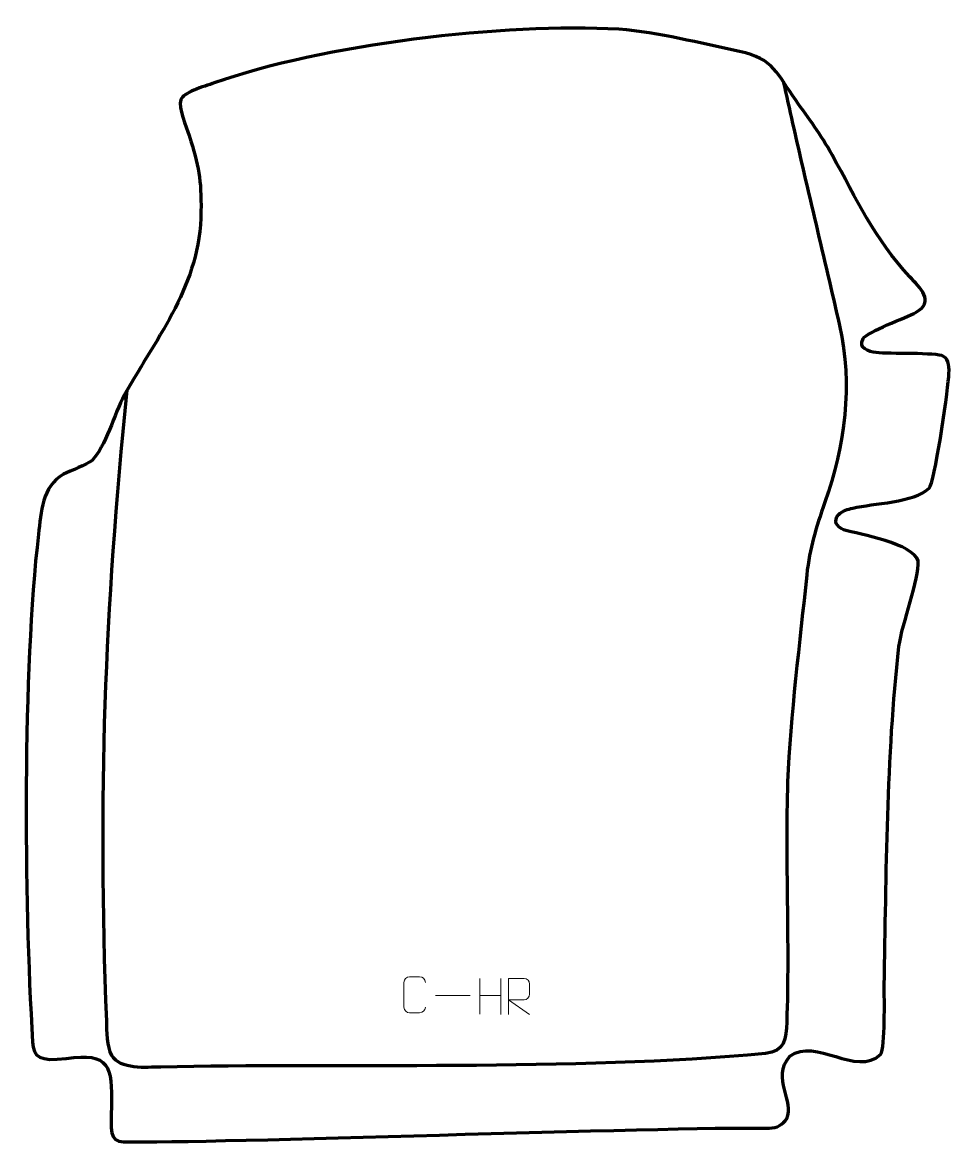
# Model space of a CAD drawing. Header units: millimetres. Extents: x 1334 to 1978, y 196 to 975.
import ezdxf

# ---------------------------------------------------------------- set-up
doc = ezdxf.new("R2010")
doc.units = ezdxf.units.MM
doc.header["$MEASUREMENT"] = 0
doc.layers.add('layer 2', color=7, linetype='Continuous')
doc.layers.add('layer 3', color=7, linetype='Continuous')

msp = doc.modelspace()

# ---------------------------------------------------------------- linework, layer by layer
at = {"layer": 'layer 2', "color": 142, "lineweight": 158}
msp.add_open_spline([(1862.665, 934.4372), (1864.8463, 924.6975), (1867.0277, 914.9579), (1869.209, 905.2182), (1869.209, 905.2182), (1879.7581, 858.2553), (1891.1793, 811.5157), (1901.8461, 764.5994), (1901.8461, 764.5994), (1911.2297, 723.3269), (1905.3989, 681.3052), (1891.6753, 641.7297), (1891.6753, 641.7297), (1885.1917, 623.2093), (1881.2824, 610.7537), (1878.9908, 591.0248), (1878.9908, 591.0248), (1874.2349, 544.7715), (1867.6906, 493.1888), (1865.748, 447.3509), (1865.748, 447.3509), (1863.9559, 391.2349), (1867.087, 336.3178), (1865.1425, 280.2283), (1865.1425, 280.2283), (1864.7306, 268.3508), (1863.6374, 259.7396), (1850.3011, 258.4567), (1850.3011, 258.4567), (1719.0648, 245.8317), (1548.8792, 251.6515), (1429.997, 248.961), (1429.997, 248.961), (1419.7268, 248.7285), (1401.7032, 246.8933), (1395.9423, 257.056), (1395.9423, 257.056), (1392.5914, 262.967), (1392.5854, 274.1401), (1392.326, 280.8767), (1392.326, 280.8767), (1386.2719, 437.9879), (1390.9765, 565.0107), (1406.5537, 719.7017)], degree=3, knots=[0, 0, 0, 0, 0.08333333, 0.08333333, 0.08333333, 0.08333333, 0.16666667, 0.16666667, 0.16666667, 0.16666667, 0.25, 0.25, 0.25, 0.25, 0.33333333, 0.33333333, 0.33333333, 0.33333333, 0.41666667, 0.41666667, 0.41666667, 0.41666667, 0.5, 0.5, 0.5, 0.5, 0.58333333, 0.58333333, 0.58333333, 0.58333333, 0.66666667, 0.66666667, 0.66666667, 0.66666667, 0.75, 0.75, 0.75, 0.75, 0.83333333, 0.83333333, 0.83333333, 0.83333333, 1, 1, 1, 1], dxfattribs=at)
at = {"layer": 'layer 2', "color": 250, "lineweight": 9}
for points in [[(1613.8824, 290.5414), (1613.7426, 288.218), (1612.0654, 286.7384), (1609.9177, 286.7276), (1609.9177, 286.7276), (1607.5858, 286.728), (1605.2539, 286.728), (1602.9224, 286.7276), (1602.9224, 286.7276), (1600.9974, 286.6222), (1599.0253, 288.5067), (1599.0365, 290.524), (1599.0365, 290.524), (1599.0369, 296.2941), (1599.0369, 302.0638), (1599.0365, 307.8331), (1599.0365, 307.8331), (1599.0407, 309.9712), (1600.7874, 311.6904), (1602.9398, 311.6769), (1602.9398, 311.6769), (1605.2655, 311.6769), (1607.5916, 311.6769), (1609.9177, 311.6769), (1609.9177, 311.6769), (1611.8643, 311.7124), (1613.8557, 310.2209), (1613.8824, 307.7833)], [(1671.7024, 285.5999), (1671.7024, 285.5999), (1671.7024, 310.5534), (1671.7024, 310.5534), (1671.7024, 310.5534), (1675.2972, 310.5534), (1678.8927, 310.5534), (1682.4879, 310.5534), (1682.4879, 310.5534), (1684.8132, 310.5157), (1686.3705, 309.0257), (1686.3664, 306.6593), (1686.3664, 306.6593), (1686.366, 304.6238), (1686.366, 301.5644), (1686.3664, 299.5284), (1686.3664, 299.5284), (1686.3599, 297.6529), (1684.5476, 295.7111), (1682.5381, 295.692), (1682.5381, 295.692), (1682.5381, 295.692), (1671.7024, 295.692), (1671.7024, 295.692), (1671.7024, 295.692), (1671.7024, 295.692), (1686.3571, 285.5999), (1686.3571, 285.5999)]]:
    msp.add_open_spline(points, degree=3, knots=[0, 0, 0, 0, 0.125, 0.125, 0.125, 0.125, 0.25, 0.25, 0.25, 0.25, 0.375, 0.375, 0.375, 0.375, 0.5, 0.5, 0.5, 0.5, 0.625, 0.625, 0.625, 0.625, 0.75, 0.75, 0.75, 0.75, 1, 1, 1, 1], dxfattribs=at)
for points in [[(1651.7127, 310.5534), (1651.7127, 310.5534), (1651.7127, 285.7759), (1651.7127, 285.7759)], [(1666.356, 310.5534), (1666.356, 310.5534), (1666.356, 285.5999), (1666.356, 285.5999)], [(1621.0454, 298.6713), (1621.0454, 298.6713), (1645.0234, 298.6713), (1645.0234, 298.6713)], [(1651.7127, 298.6711), (1651.7127, 298.6711), (1666.356, 298.6715), (1666.356, 298.6715)]]:
    msp.add_open_spline(points, degree=3, dxfattribs=at)
at = {"layer": 'layer 3', "color": 242, "lineweight": 158}
msp.add_open_spline([(1748.4125, 970.6785), (1776.6284, 968.4268), (1804.5623, 961.0324), (1832.248, 955.2882), (1832.248, 955.2882), (1856.2172, 950.3151), (1858.5551, 939.5101), (1871.3781, 921.2858), (1871.3781, 921.2858), (1880.5966, 908.1843), (1888.7626, 897.6944), (1896.6827, 883.4695), (1896.6827, 883.4695), (1913.6957, 852.3146), (1926.1527, 825.1014), (1950.7083, 798.5071), (1950.7083, 798.5071), (1957.7192, 791.0386), (1968.3109, 781.3483), (1955.0585, 773.9066), (1955.0585, 773.9066), (1947.8329, 769.849), (1921.1453, 760.4595), (1918.2054, 755.5239), (1918.2054, 755.5239), (1914.7028, 748.4408), (1921.6747, 746.7091), (1927.3923, 745.7815), (1927.3923, 745.7815), (1936.2394, 744.7342), (1969.4082, 746.03), (1974.1776, 743.2268), (1974.1776, 743.2268), (1977.8146, 741.0893), (1978.3399, 735.2189), (1977.7898, 728.903), (1977.7898, 728.903), (1976.5499, 714.6692), (1968.0569, 655.3721), (1964.0449, 651.4694), (1964.0449, 651.4694), (1953.801, 641.5046), (1925.0587, 640.954), (1911.1855, 637.7299), (1911.1855, 637.7299), (1907.4674, 636.8659), (1904.1319, 635.8703), (1901.242, 633.2909), (1901.242, 633.2909), (1897.2507, 628.3925), (1899.64, 625.1423), (1904.697, 622.5241), (1904.697, 622.5241), (1915.8874, 619.4042), (1953.3985, 612.9423), (1956.4812, 600.9236), (1956.4812, 600.9236), (1957.4486, 588.4185), (1945.3451, 557.5501), (1943.1267, 541.3835), (1943.1267, 541.3835), (1934.4433, 464.1227), (1934.366, 383.4151), (1932.9452, 305.581), (1932.9452, 305.581), (1932.8638, 297.1138), (1933.7611, 262.9342), (1930.4061, 257.6159), (1930.4061, 257.6159), (1913.3438, 242.0105), (1885.2857, 269.7946), (1867.3945, 256.5968), (1867.3945, 256.5968), (1853.7942, 240.532), (1871.341, 225.081), (1865.1021, 213.0267), (1865.1021, 213.0267), (1862.517, 208.9513), (1858.1247, 206.4156), (1853.1301, 206.4879), (1853.1301, 206.4879), (1779.9774, 207.5462), (1464.2587, 195.7254), (1404.0368, 196.9622), (1404.0368, 196.9622), (1393.8105, 197.1721), (1395.3543, 205.4273), (1395.6057, 221.6683), (1395.6057, 221.6683), (1396.0371, 249.5291), (1394.6651, 259.2049), (1364.1327, 254.9779), (1364.1327, 254.9779), (1345.7437, 252.6405), (1341.4217, 255.8926), (1340.7984, 266.3084), (1340.7984, 266.3084), (1334.6971, 368.262), (1333.7567, 523.419), (1344.9069, 619.5271), (1344.9069, 619.5271), (1346.6925, 634.9185), (1347.3547, 652.644), (1362.2128, 661.2242), (1362.2128, 661.2242), (1367.4869, 663.9006), (1378.399, 667.6362), (1382.2308, 670.8898), (1382.2308, 670.8898), (1391.3612, 680.0515), (1397.7319, 703.388), (1404.5691, 716.1905), (1404.5691, 716.1905), (1428.379, 758.7861), (1457.2342, 792.5731), (1457.8917, 844.0413), (1457.8917, 844.0413), (1458.1472, 866.4346), (1456.4173, 875.3063), (1449.6532, 896.8405), (1449.6532, 896.8405), (1447.7612, 902.8635), (1441.7266, 916.3766), (1443.8496, 921.6561), (1443.8496, 921.6561), (1444.9104, 924.2941), (1448.627, 926.5152), (1452.9211, 928.3542), (1452.9211, 928.3542), (1457.9912, 930.5258), (1463.8666, 932.1651), (1467.1266, 933.33), (1467.1266, 933.33), (1541.3613, 959.8564), (1669.4125, 975.4526), (1748.4125, 970.6785)], degree=3, knots=[0, 0, 0, 0, 0.02857143, 0.02857143, 0.02857143, 0.02857143, 0.05714286, 0.05714286, 0.05714286, 0.05714286, 0.08571429, 0.08571429, 0.08571429, 0.08571429, 0.11428571, 0.11428571, 0.11428571, 0.11428571, 0.14285714, 0.14285714, 0.14285714, 0.14285714, 0.17142857, 0.17142857, 0.17142857, 0.17142857, 0.2, 0.2, 0.2, 0.2, 0.22857143, 0.22857143, 0.22857143, 0.22857143, 0.25714286, 0.25714286, 0.25714286, 0.25714286, 0.28571429, 0.28571429, 0.28571429, 0.28571429, 0.31428571, 0.31428571, 0.31428571, 0.31428571, 0.34285714, 0.34285714, 0.34285714, 0.34285714, 0.37142857, 0.37142857, 0.37142857, 0.37142857, 0.4, 0.4, 0.4, 0.4, 0.42857143, 0.42857143, 0.42857143, 0.42857143, 0.45714286, 0.45714286, 0.45714286, 0.45714286, 0.48571429, 0.48571429, 0.48571429, 0.48571429, 0.51428571, 0.51428571, 0.51428571, 0.51428571, 0.54285714, 0.54285714, 0.54285714, 0.54285714, 0.57142857, 0.57142857, 0.57142857, 0.57142857, 0.6, 0.6, 0.6, 0.6, 0.62857143, 0.62857143, 0.62857143, 0.62857143, 0.65714286, 0.65714286, 0.65714286, 0.65714286, 0.68571429, 0.68571429, 0.68571429, 0.68571429, 0.71428571, 0.71428571, 0.71428571, 0.71428571, 0.74285714, 0.74285714, 0.74285714, 0.74285714, 0.77142857, 0.77142857, 0.77142857, 0.77142857, 0.8, 0.8, 0.8, 0.8, 0.82857143, 0.82857143, 0.82857143, 0.82857143, 0.85714286, 0.85714286, 0.85714286, 0.85714286, 0.88571429, 0.88571429, 0.88571429, 0.88571429, 0.91428571, 0.91428571, 0.91428571, 0.91428571, 0.94285714, 0.94285714, 0.94285714, 0.94285714, 1, 1, 1, 1], dxfattribs=at)

doc.saveas('drawing.dxf')
